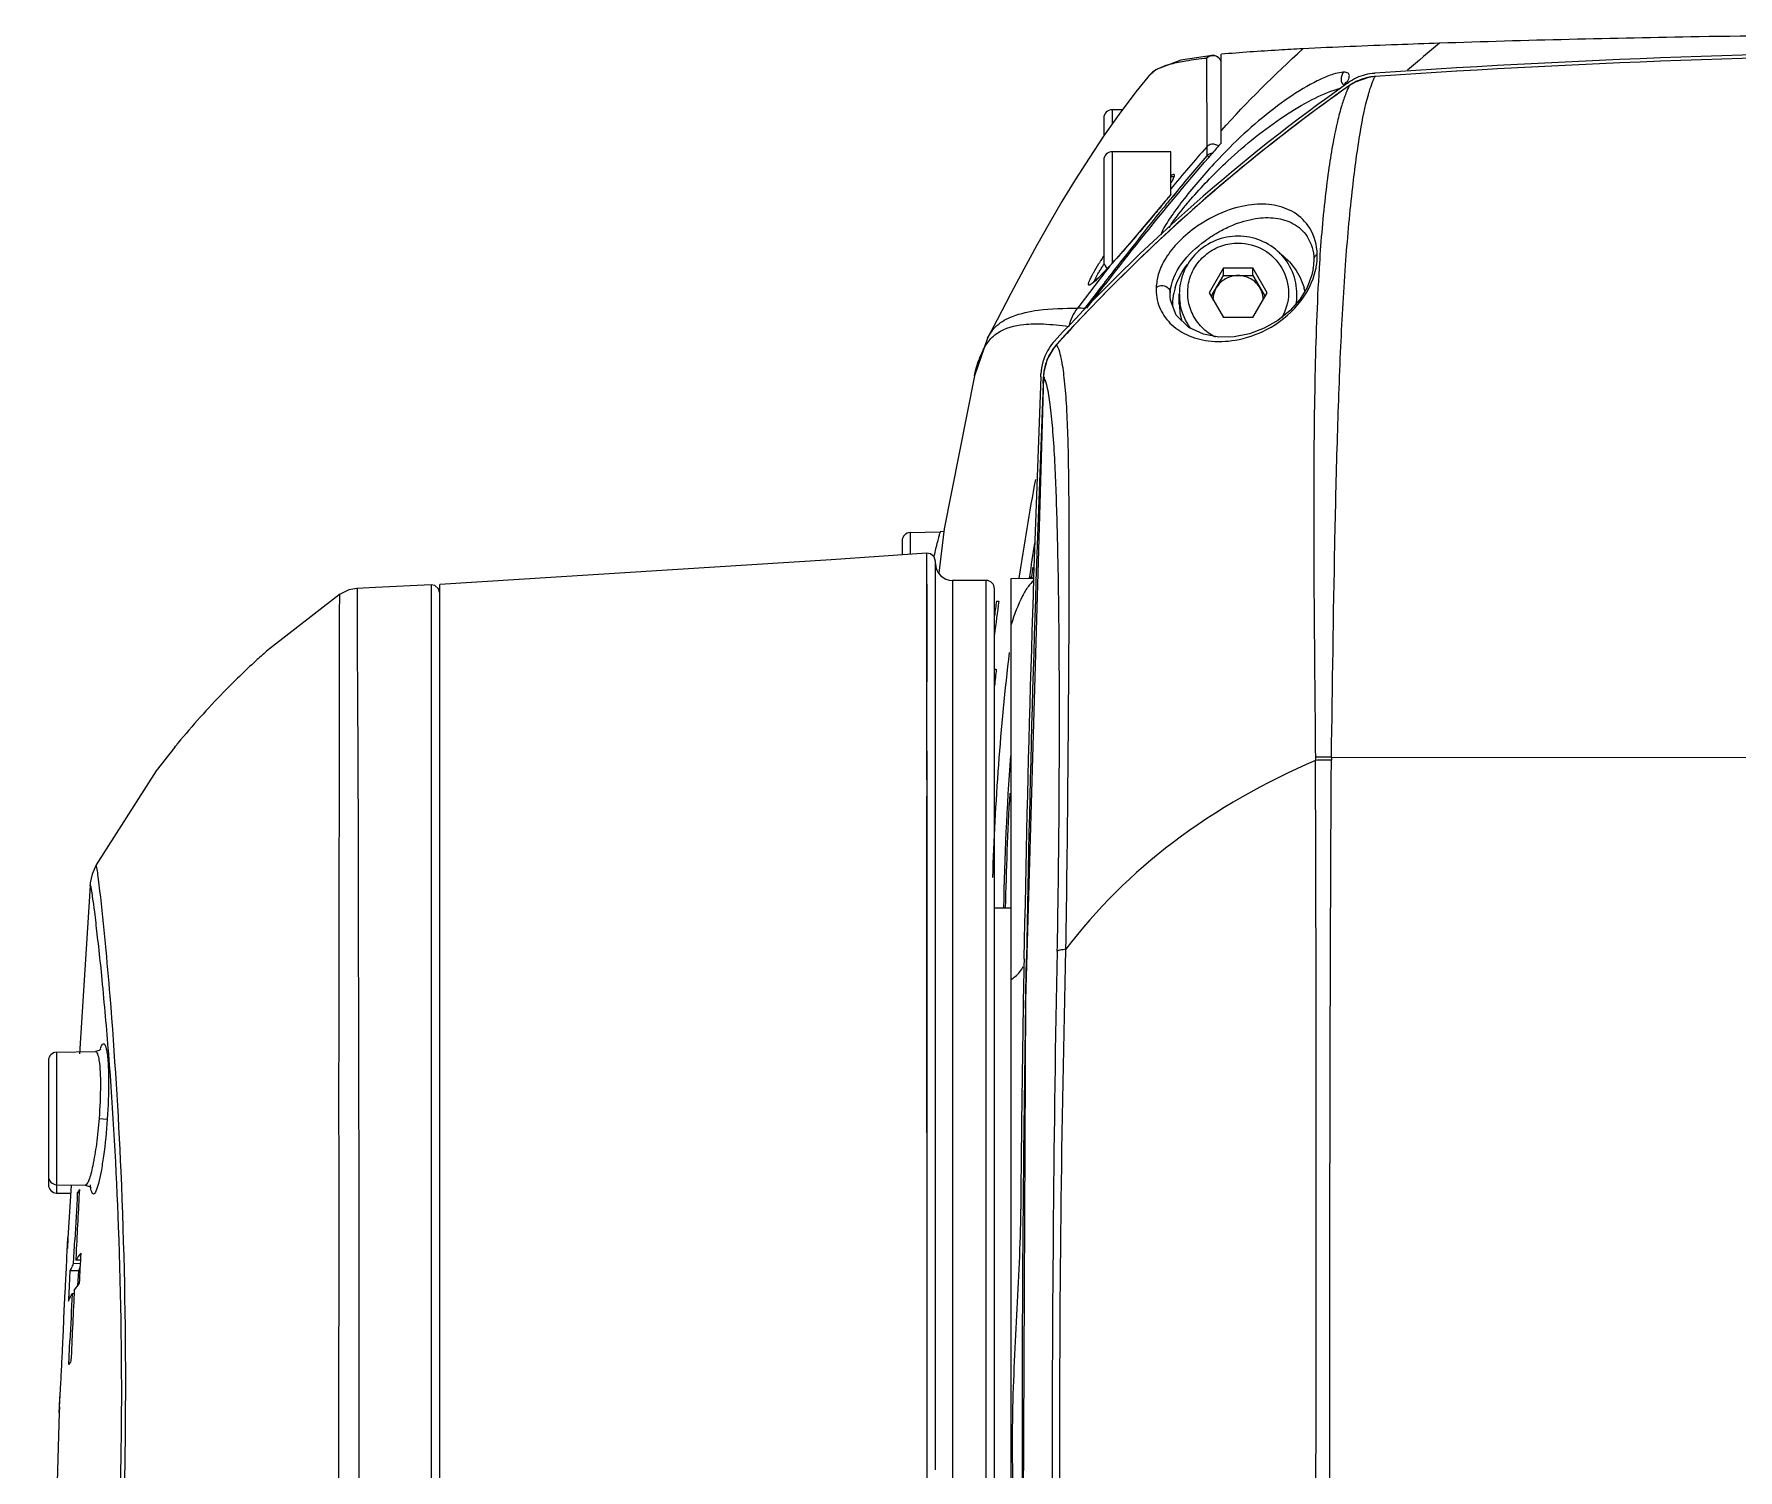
# Model space of a CAD drawing. Header units: millimetres. Extents: x 5828 to 6704, y 123 to 421.
# Drawn here: x 6357.29 to 6362.36, y 277.04 to 281.31 of the extents above; entities that cross this region are included whole.
import ezdxf

# ---------------------------------------------------------------- set-up
doc = ezdxf.new("R2010")
doc.units = ezdxf.units.MM
doc.layers.add('外形图', color=7, linetype='Continuous')

msp = doc.modelspace()

# ---------------------------------------------------------------- linework, layer by layer
at = {"layer": '外形图', "color": 7, "linetype": 'Continuous'}
for p, q in [((6360.7744, 281.2411), (6360.7751, 280.9783)), ((6360.8184, 280.9899), (6360.8184, 281.2537)), ((6361.1882, 281.1707), (6361.1849, 281.1641)), ((6361.1883, 281.1709), (6361.1882, 281.1707)), ((6361.1943, 281.1679), (6361.1968, 281.1697)), ((6361.1944, 281.1678), (6361.1968, 281.1697)), ((6361.2166, 281.1709), (6361.1998, 281.1606)), ((6361.2563, 281.1851), (6361.2166, 281.1709)), ((6361.2762, 281.1878), (6361.2563, 281.1851)), ((6361.2738, 281.197), (6361.2756, 281.1972)), ((6361.2738, 281.197), (6361.2756, 281.1971)), ((6361.2762, 281.1877), (6361.2762, 281.1878)), ((6361.2, 281.1606), (6361.1998, 281.1606)), ((6360.4684, 281.0638), (6360.4684, 281.0103)), ((6360.4934, 281.0888), (6360.4934, 281.0457)), ((6360.5245, 281.0888), (6360.4934, 281.0888)), ((6360.4934, 280.9638), (6360.4934, 280.6322)), ((6360.6684, 280.9638), (6360.4934, 280.9638)), ((6360.6684, 280.8369), (6360.6684, 280.9638)), ((6360.4684, 280.9388), (6360.4684, 280.6388)), ((6360.6772, 280.8888), (6360.6684, 280.8888)), ((6360.6505, 280.8156), (6360.6415, 280.8047)), ((6360.6811, 280.84), (6360.6745, 280.8319)), ((6360.6816, 280.8396), (6360.6749, 280.8315)), ((6360.6418, 280.8046), (6360.6415, 280.8047)), ((6360.648, 280.7993), (6360.6429, 280.7931)), ((6360.6481, 280.7992), (6360.6429, 280.7931)), ((6360.4832, 280.621), (6360.4669, 280.6036)), ((6360.4866, 280.6246), (6360.4832, 280.621)), ((6360.4853, 280.6229), (6360.4866, 280.6246)), ((6360.4866, 280.6243), (6360.4853, 280.6229)), ((6360.8251, 280.6184), (6360.7818, 280.5445)), ((6360.8251, 280.5958), (6360.8251, 280.6184)), ((6360.8251, 280.6184), (6360.9117, 280.6184)), ((6360.9117, 280.5958), (6360.9117, 280.6184)), ((6360.955, 280.5445), (6360.9117, 280.6184)), ((6361.0921, 280.6163), (6361.0921, 280.6161)), ((6361.0939, 280.6444), (6361.0939, 280.6356)), ((6360.4381, 280.5761), (6360.4371, 280.5754)), ((6360.7885, 280.5333), (6360.8251, 280.5958)), ((6360.8251, 280.5958), (6360.9117, 280.5958)), ((6360.9117, 280.5958), (6360.9484, 280.5333)), ((6360.6667, 280.5321), (6360.6666, 280.5445)), ((6360.6677, 280.5225), (6360.6667, 280.5321)), ((6360.6678, 280.5215), (6360.6677, 280.5225)), ((6360.6934, 280.5098), (6360.6934, 280.5402)), ((6360.7818, 280.5445), (6360.8251, 280.4707)), ((6360.9117, 280.4707), (6360.955, 280.5445)), ((6361.0434, 280.5147), (6361.0434, 280.5402)), ((6360.9117, 280.4707), (6360.8251, 280.4707)), ((6360.1231, 280.4095), (6360.0837, 280.2975)), ((6360.3275, 280.3896), (6360.3187, 280.379)), ((6360.3298, 280.3922), (6360.3274, 280.3896)), ((6360.3299, 280.3921), (6360.3274, 280.3896)), ((6360.328, 280.3898), (6360.3274, 280.3896)), ((6360.3274, 280.3896), (6360.3274, 280.3896)), ((6360.33, 280.392), (6360.328, 280.3898)), ((6360.3301, 280.3919), (6360.328, 280.3898)), ((6360.2815, 280.294), (6360.2818, 280.3037)), ((6360.2903, 280.3095), (6360.2889, 280.2937)), ((6360.0837, 280.2975), (6359.9942, 279.842)), ((6360.0837, 280.2975), (6360.0837, 280.2975)), ((6360.2889, 280.2937), (6360.236, 278.4414)), ((6360.2883, 280.2747), (6360.2891, 280.2942)), ((6360.2891, 280.2942), (6360.2889, 280.2937)), ((6359.8684, 279.8064), (6359.8684, 279.7647)), ((6359.893, 279.8314), (6359.9823, 279.833)), ((6359.893, 279.8314), (6359.893, 279.7664)), ((6359.9942, 279.842), (6359.9781, 279.7109)), ((6359.9417, 279.7702), (6359.9417, 279.7675)), ((6359.9417, 279.7702), (6359.9417, 279.7702)), ((6359.9536, 279.7681), (6359.9417, 279.7702)), ((6359.9417, 279.7696), (6359.9418, 278.5959)), ((6359.9684, 277.0437), (6359.9684, 279.745)), ((6360.1934, 279.6949), (6360.2599, 279.6961)), ((6360.1934, 273.4327), (6360.1934, 279.6949)), ((6360.2477, 279.7003), (6360.2471, 279.696)), ((6360.2483, 279.7002), (6360.2478, 279.6959)), ((6360.2528, 279.6969), (6360.2533, 279.6999)), ((6360.2571, 279.696), (6360.2575, 279.699)), ((6358.1946, 279.6474), (6357.9775, 279.4781)), ((6358.4672, 279.6755), (6358.4672, 274.7659)), ((6358.4787, 279.6734), (6358.4672, 279.6755)), ((6358.4935, 264.2656), (6358.4935, 279.6767)), ((6359.9418, 279.6781), (6359.9417, 279.0956)), ((6360.0184, 279.6888), (6360.0184, 273.4388)), ((6360.1184, 279.6888), (6360.0184, 279.6888)), ((6360.1184, 273.4388), (6360.1184, 279.6888)), ((6360.1434, 273.4638), (6360.1434, 279.6638)), ((6360.1493, 279.6277), (6360.1565, 279.6277)), ((6357.9789, 279.4795), (6357.9774, 279.4781)), ((6360.1434, 279.4253), (6360.1489, 279.4253)), ((6357.7045, 279.1933), (6357.7065, 279.1957)), ((6361.0983, 279.163), (6361.0985, 279.1536)), ((6361.0984, 279.163), (6361.0984, 279.1536)), ((6361.1461, 279.1635), (6361.146, 279.1545)), ((6361.1461, 279.1635), (6365.2973, 279.1608)), ((6359.9417, 279.0478), (6359.9418, 277.0448)), ((6357.4704, 278.8427), (6357.4704, 278.8427)), ((6357.4524, 278.7809), (6357.4209, 278.2815)), ((6357.4524, 278.7809), (6357.4524, 278.7809)), ((6360.1934, 278.7138), (6360.1434, 278.7138)), ((6360.2358, 278.4155), (6360.2383, 278.5637)), ((6360.2358, 278.4155), (6360.2387, 278.5637)), ((6360.236, 278.4414), (6360.2271, 276.6188)), ((6357.3531, 278.2858), (6357.4683, 278.2878)), ((6357.3531, 278.2858), (6357.3531, 277.8669)), ((6357.5057, 278.2971), (6357.5061, 278.2916)), ((6357.5061, 278.2916), (6357.507, 278.2804)), ((6357.3285, 278.2608), (6357.3285, 277.8919)), ((6357.4793, 278.0888), (6357.5036, 278.0871)), ((6357.3531, 277.8919), (6357.4381, 277.8904)), ((6357.3531, 277.8669), (6357.3947, 277.8662)), ((6357.3961, 277.8892), (6357.3863, 277.734)), ((6357.4206, 277.8672), (6357.4145, 277.8673)), ((6357.4382, 277.8904), (6357.4381, 277.8904)), ((6360.2214, 277.8193), (6360.2213, 277.8163)), ((6360.2284, 277.8162), (6360.2284, 277.8192)), ((6360.2286, 277.8162), (6360.2286, 277.8192)), ((6357.3864, 277.7341), (6357.3852, 277.7021)), ((6357.3854, 277.7127), (6357.3863, 277.7339)), ((6357.3864, 277.7341), (6357.3864, 277.7339)), ((6357.4036, 277.6572), (6357.4072, 277.7274)), ((6357.3838, 277.6761), (6357.3847, 277.6957)), ((6357.3847, 277.6957), (6357.3854, 277.7127)), ((6357.411, 277.6893), (6357.4099, 277.6672)), ((6357.4252, 277.6669), (6357.4099, 277.6672)), ((6357.4176, 277.6355), (6357.3925, 277.6359)), ((6357.4252, 277.6569), (6357.4036, 277.6572)), ((6357.4176, 277.6355), (6357.4154, 277.5911)), ((6357.3776, 277.5581), (6357.3791, 277.5847)), ((6357.3895, 277.5759), (6357.3881, 277.5459)), ((6357.3892, 277.5694), (6357.3881, 277.5459)), ((6357.4057, 277.5673), (6357.3992, 277.5672)), ((6357.4055, 277.5772), (6357.405, 277.5673)), ((6357.3893, 277.3571), (6357.3925, 277.4273)), ((6357.3605, 277.214), (6357.3625, 277.2479)), ((6357.3616, 277.2313), (6357.3605, 277.2142)), ((6357.3605, 277.2142), (6357.3605, 277.2135)), ((6357.3605, 277.2136), (6357.3605, 277.214))]:
    msp.add_line(p, q, dxfattribs=at)
for points in [[(6360.7908, 281.2503), (6360.6981, 281.2363), (6360.6227, 281.2076), (6360.5998, 281.1857)], [(6360.5994, 281.1861), (6360.564, 281.1415), (6360.5144, 281.0754), (6360.4682, 281.01)], [(6360.4682, 281.01), (6360.4248, 280.945), (6360.3836, 280.8802), (6360.3442, 280.8154), (6360.306, 280.75), (6360.2684, 280.6836), (6360.2307, 280.6147), (6360.1919, 280.542), (6360.1514, 280.4644), (6360.1229, 280.4093)], [(6360.6415, 280.8047), (6360.6052, 280.7609), (6360.5525, 280.699), (6360.5064, 280.6465), (6360.4866, 280.6246)], [(6360.4669, 280.6036), (6360.4539, 280.5903), (6360.444, 280.581), (6360.4381, 280.5761)], [(6361.0921, 280.6161), (6361.0882, 280.5977), (6361.074, 280.5601), (6361.0521, 280.5244), (6361.023, 280.4915), (6360.9866, 280.4621), (6360.9455, 280.4388), (6360.902, 280.4225), (6360.8569, 280.4136), (6360.8111, 280.4126), (6360.7656, 280.4209), (6360.722, 280.4408), (6360.6845, 280.4779), (6360.6677, 280.5225)], [(6360.3187, 280.379), (6360.3003, 280.3466), (6360.2903, 280.3095)], [(6359.9932, 279.8344), (6359.993, 279.8343), (6359.9823, 279.833)], [(6359.9417, 279.7698), (6359.658, 279.7502), (6358.4935, 279.6767)], [(6359.9684, 279.7452), (6359.9644, 279.7589), (6359.9536, 279.7681)], [(6358.2467, 279.6649), (6358.2221, 279.6607), (6358.1946, 279.6475)], [(6358.4672, 279.6755), (6358.3018, 279.6675), (6358.2467, 279.6649)], [(6358.4935, 279.6506), (6358.4895, 279.6642), (6358.4787, 279.6734)], [(6357.7045, 279.1933), (6357.6494, 279.1223), (6357.4704, 278.8427)], [(6357.4704, 278.8427), (6357.4588, 278.8152), (6357.4532, 278.7891), (6357.4524, 278.7809)], [(6359.9418, 278.5959), (6359.9418, 278.0253), (6359.9418, 277.4648), (6359.9418, 276.5638)], [(6357.4837, 278.2943), (6357.4842, 278.2954), (6357.4792, 278.2909), (6357.4683, 278.2878)], [(6357.4382, 277.8904), (6357.4509, 277.8861), (6357.4555, 277.8812)], [(6357.3605, 277.214), (6357.2859, 274.631), (6357.3145, 269.7995), (6357.5226, 265.6234)]]:
    msp.add_lwpolyline(points, dxfattribs=at)
for centre, radius, start, end in [((6363.207, 253.2499), 28.014, 89.97658, 93.95331), ((6364.0662, 278.1059), 4.1071, 129.2468, 130.9918), ((6360.7926, 281.2248), 0.0259, 17.9694, 26.3909), ((6363.2041, 252.9104), 28.343, 89.9708, 93.90041), ((6363.2045, 252.8991), 28.3542, 89.97159, 93.89957), ((6364.3083, 276.749), 5.4059, 125.1722, 137.5153), ((6360.6666, 281.1313), 0.0867, 127.4059, 140.8332), ((6361.1984, 281.1789), 0.0234, 228.4986, 233.5445), ((6361.2844, 281.0453), 0.1522, 114.7586, 125.1431), ((6361.2874, 281.036), 0.1523, 124.3701, 125.0361), ((6361.2876, 281.0357), 0.1526, 116.4833, 124.3688), ((6361.2867, 281.0375), 0.1506, 102.786, 116.4691), ((6361.2862, 281.039), 0.149, 95.0044, 102.7456), ((6361.286, 281.0407), 0.1473, 93.8258, 94.9935), ((6364.2241, 276.8592), 5.2582, 125.1105, 137.7852), ((6364.2294, 276.8525), 5.2666, 125.1143, 129.3765), ((6360.4934, 281.0638), 0.025, 90, 180), ((6360.4934, 280.9388), 0.025, 90, 180), ((6364.6617, 277.5597), 5.1764, 138.6657, 140.4832), ((6364.7177, 277.5289), 5.2137, 138.64, 138.8621), ((6364.5669, 277.6617), 5.0127, 138.3984, 138.6401), ((6360.7939, 280.9616), 0.0247, 48.7966, 55.9465), ((6365.63, 276.7858), 6.3974, 139.36573, 140.67555), ((6362.0206, 279.7944), 1.6683, 136.4851, 136.8884), ((6364.2185, 276.8661), 5.2492, 129.3783, 130.205), ((6364.2018, 276.8853), 5.2238, 130.2016, 137.8331), ((6365.8966, 276.4871), 6.801, 140.23949, 140.59211), ((6367.0459, 275.621), 8.2309, 140.72168, 141.0139), ((6365.891, 276.4953), 6.7917, 140.26013, 140.49765), ((6370.1726, 273.1106), 12.2407, 141.12536, 142.19688), ((6360.9128, 280.6549), 0.1911, 349.8761, 1.16), ((6377.0597, 267.7437), 20.972, 142.14485, 142.54279), ((6372.2396, 271.5604), 14.8423, 142.36775, 142.56839), ((6361.5387, 279.9789), 1.2655, 148.7246, 148.9766), ((6361.6301, 279.9234), 1.3725, 148.5106, 148.7251), ((6361.7918, 279.8242), 1.5622, 147.9563, 148.5037), ((6360.4934, 280.6388), 0.025, 180, 237.8179), ((6358.5968, 282.3527), 2.561, 317.5535, 318.1924), ((6360.9328, 280.6408), 0.1612, 351.2513, 358.1525), ((6360.9031, 280.6565), 0.2009, 347.9164, 349.9072), ((6374.1938, 270.0664), 17.3021, 142.57321, 142.9198), ((6360.8673, 280.5039), 0.1945, 163.3214, 168.4793), ((6360.8786, 280.504), 0.1941, 13.0659, 16.6761), ((6360.8645, 280.5039), 0.1918, 178.886, 179.9611), ((6360.8655, 280.5039), 0.1928, 177.3793, 178.8856), ((6360.8668, 280.5038), 0.1941, 174.7729, 177.3782), ((6360.8679, 280.5037), 0.1952, 171.9883, 174.7731), ((6360.8683, 280.5037), 0.1955, 168.4762, 171.9888), ((6360.8637, 280.5403), 0.1702, 180.0227, 190.1706), ((6360.8644, 280.51), 0.1709, 180.0584, 196.5351), ((6360.8661, 280.522), 0.0726, 169.8243, 179.3284), ((6360.8708, 280.522), 0.0726, 0.6716, 10.1757), ((6360.8732, 280.5403), 0.1703, 349.2691, 359.9765), ((6360.5108, 280.4076), 0.1509, 142.9972, 165.8917), ((6360.2545, 276.6717), 3.8294, 87.6464, 87.9638), ((6360.4409, 280.2884), 0.1518, 153.7735, 161.5811), ((6360.4349, 280.2966), 0.1534, 139.483, 150.8686), ((6360.4387, 280.2894), 0.1494, 148.21, 153.7566), ((6360.4376, 280.2902), 0.1481, 137.7117, 148.2217), ((6360.433, 280.2982), 0.151, 137.5231, 139.4626), ((6360.4474, 280.2868), 0.1586, 174.373, 177.3368), ((6360.4466, 280.2869), 0.1577, 167.7952, 174.3788), ((6360.4439, 280.2875), 0.1549, 164.51, 167.7877), ((6360.4423, 280.2879), 0.1533, 161.5745, 164.5063), ((6439.274, 277.1388), 79.0556, 177.712628, 178.967117), ((6437.9947, 277.1507), 77.7692, 177.697791, 178.958905), ((6367.9139, 278.5631), 7.7804, 169.43668, 171.62694), ((6359.8934, 279.8064), 0.025, 91, 180), ((6368.4971, 278.5521), 8.3289, 171.38186, 172.07627), ((6361.8152, 279.3431), 1.8985, 166.5943, 167.2821), ((6360.0184, 279.7388), 0.05, 180, 270), ((6368.4609, 278.5545), 8.2872, 171.85576, 172.05571), ((6360.1184, 279.6638), 0.025, 0, 90), ((6367.8636, 278.5637), 7.7873, 172.14735, 172.47321), ((6367.8697, 278.5637), 7.7862, 172.14594, 172.88854), ((6367.9132, 278.5634), 7.7795, 173.27482, 178.21844), ((6367.8839, 278.5637), 7.7829, 173.64426, 174.01532), ((6359.5526, 277.6934), 2.3802, 135.6853, 140.5794), ((6359.2686, 277.9295), 2.0109, 140.6381, 140.9678), ((6368.3954, 278.5647), 8.2264, 175.80057, 178.95756), ((6361.1358, 277.5719), 1.5916, 89.6284, 91.3478), ((6361.1478, 277.5717), 1.5828, 90.0659, 91.7872), ((6368.3945, 278.5643), 8.2201, 176.57117, 178.9534), ((6444.0684, 277.0198), 83.7535, 178.928021, 181.100354), ((6439.2714, 277.1388), 79.0529, 178.967139, 179.50683), ((6437.5069, 277.1644), 77.2812, 179.072348, 179.514495), ((6357.3535, 278.2608), 0.025, 91, 180), ((6357.3535, 277.9169), 0.025, 180, 269), ((6357.3535, 277.8919), 0.025, 180, 269), ((6417.7399, 274.6319), 60.412, 176.929994, 177.062851), ((6417.9797, 274.6382), 60.6455, 176.938312, 177.116192), ((6357.6195, 277.7461), 0.2381, 146.57, 149.4092), ((6436.4971, 277.1639), 76.2715, 179.509982, 180.379167), ((6347.225, 278.1524), 10.17, 357.07361, 357.31529), ((6346.4285, 278.1941), 10.9676, 356.94721, 357.06868), ((6357.5721, 277.5556), 0.1967, 153.6073, 155.8979), ((6357.5883, 277.5474), 0.2148, 149.2528, 153.5733), ((6357.597, 277.555), 0.1966, 153.5444, 155.8375), ((6357.6059, 277.5506), 0.2065, 151.9596, 153.5494), ((6421.0988, 274.4635), 63.7752, 177.21051, 177.336338), ((6421.6399, 274.4578), 64.3101, 177.228608, 177.407175), ((6348.9042, 277.8094), 8.4763, 357.3789, 357.71439), ((6345.5826, 277.9621), 11.8014, 357.07131, 357.37622), ((6342.9708, 278.0948), 14.4166, 356.82594, 357.07483), ((6357.5956, 277.2335), 0.2405, 146.2628, 149.0827), ((6346.7633, 277.8471), 10.6161, 356.6745, 356.86296), ((6343.3483, 278.0733), 14.0385, 356.6292, 356.82822)]:
    msp.add_arc(centre, radius, start, end, dxfattribs=at)
for points, knots in [([(6363.2188, 281.3137), (6362.8924, 281.3137), (6362.3087, 281.3089), (6361.7251, 281.2952), (6361.4678, 281.2865)], [0, 0, 0, 0, 0.559114, 1, 1, 1, 1]), ([(6361.0614, 281.2699), (6361.0374, 281.2686), (6360.9563, 281.2642), (6360.8753, 281.2589), (6360.8185, 281.2537)], [0, 0, 0, 0, 0.296869, 1, 1, 1, 1]), ([(6361.4678, 281.2865), (6361.426, 281.2851), (6361.2905, 281.2804), (6361.155, 281.2747), (6361.0614, 281.2699)], [0, 0, 0, 0, 0.30897, 1, 1, 1, 1]), ([(6360.7747, 281.2415), (6360.7541, 281.2393), (6360.7183, 281.2348), (6360.6638, 281.2243), (6360.6296, 281.2123), (6360.614, 281.2002)], [0, 0, 0, 0, 0.370902, 0.645528, 1, 1, 1, 1]), ([(6360.8078, 281.2456), (6360.8063, 281.2467), (6360.7991, 281.2506), (6360.79, 281.2507), (6360.7842, 281.2483)], [0, 0, 0, 0, 0.235343, 1, 1, 1, 1]), ([(6360.8158, 281.2363), (6360.8153, 281.2373), (6360.8133, 281.2409), (6360.8103, 281.2439), (6360.8078, 281.2456)], [0, 0, 0, 0, 0.269301, 1, 1, 1, 1]), ([(6361.1517, 281.1944), (6361.1389, 281.1905), (6361.1121, 281.1792), (6361.0556, 281.1495), (6360.9819, 281.0997), (6360.8945, 281.0272), (6360.8384, 280.9722), (6360.8108, 280.9431)], [0, 0, 0, 0, 0.094427, 0.203181, 0.448449, 0.717874, 1, 1, 1, 1]), ([(6361.1834, 281.2005), (6361.181, 281.2004), (6361.1703, 281.1993), (6361.1597, 281.1969), (6361.1517, 281.1944)], [0, 0, 0, 0, 0.22254, 1, 1, 1, 1]), ([(6361.1834, 281.2005), (6361.1774, 281.1955), (6361.1712, 281.1799), (6361.1781, 281.1657), (6361.1829, 281.1614)], [0, 0, 0, 0, 0.547995, 1, 1, 1, 1]), ([(6361.198, 281.195), (6361.1973, 281.1959), (6361.1931, 281.1994), (6361.1875, 281.1999), (6361.1834, 281.2005)], [0, 0, 0, 0, 0.212214, 1, 1, 1, 1]), ([(6361.1913, 281.1692), (6361.1944, 281.174), (6361.199, 281.1816), (6361.2, 281.1922), (6361.198, 281.195)], [0, 0, 0, 0, 0.618268, 1, 1, 1, 1]), ([(6361.2559, 281.1334), (6361.2569, 281.1367), (6361.2603, 281.1485), (6361.2641, 281.1601), (6361.2673, 281.1683)], [0, 0, 0, 0, 0.283662, 1, 1, 1, 1]), ([(6361.2673, 281.1683), (6361.2681, 281.1703), (6361.2707, 281.1768), (6361.2737, 281.1833), (6361.2762, 281.1877)], [0, 0, 0, 0, 0.290657, 1, 1, 1, 1]), ([(6360.8382, 280.9368), (6360.8903, 280.9854), (6360.9709, 281.0511), (6361.0829, 281.1179), (6361.1374, 281.1424), (6361.1634, 281.1499)], [0, 0, 0, 0, 0.545808, 0.792005, 1, 1, 1, 1]), ([(6361.2, 281.1607), (6361.1957, 281.1534), (6361.1872, 281.1341), (6361.1752, 281.0983), (6361.1624, 281.0496), (6361.1498, 280.9876), (6361.1377, 280.9126), (6361.1219, 280.7882), (6361.1138, 280.6885), (6361.1094, 280.6181)], [0, 0, 0, 0, 0.045916, 0.113858, 0.204886, 0.319277, 0.456967, 0.617484, 1, 1, 1, 1]), ([(6361.1461, 279.1635), (6361.1492, 279.3747), (6361.1533, 279.6869), (6361.1629, 280.094), (6361.1727, 280.3755), (6361.1868, 280.6284), (6361.2061, 280.8417), (6361.2279, 281.0059), (6361.2458, 281.0974), (6361.2559, 281.1334)], [0, 0, 0, 0, 0.320804, 0.47408, 0.618277, 0.748506, 0.858689, 0.943265, 1, 1, 1, 1]), ([(6360.8027, 280.9346), (6360.7695, 280.8991), (6360.7239, 280.8463), (6360.6728, 280.7774), (6360.6523, 280.7461), (6360.6449, 280.7318)], [0, 0, 0, 0, 0.565643, 0.811842, 1, 1, 1, 1]), ([(6360.6631, 280.7376), (6360.6713, 280.752), (6360.6943, 280.7832), (6360.7347, 280.8316), (6360.7837, 280.8844), (6360.8195, 280.9194), (6360.8382, 280.9368)], [0, 0, 0, 0, 0.187627, 0.43512, 0.711896, 1, 1, 1, 1]), ([(6360.7826, 280.9485), (6360.7811, 280.9494), (6360.7788, 280.9507), (6360.7762, 280.9521), (6360.7751, 280.952)], [0, 0, 0, 0, 0.610226, 1, 1, 1, 1]), ([(6360.6772, 280.8963), (6360.6759, 280.8963), (6360.6728, 280.8949), (6360.6701, 280.8932), (6360.6684, 280.892)], [0, 0, 0, 0, 0.374139, 1, 1, 1, 1]), ([(6360.6684, 280.8705), (6360.6693, 280.8719), (6360.6721, 280.8766), (6360.6748, 280.8814), (6360.6764, 280.885)], [0, 0, 0, 0, 0.283579, 1, 1, 1, 1]), ([(6360.6782, 280.8961), (6360.678, 280.8962), (6360.6777, 280.8963), (6360.6773, 280.8963), (6360.6772, 280.8963)], [0, 0, 0, 0, 0.474472, 1, 1, 1, 1]), ([(6360.6783, 280.8895), (6360.6786, 280.8903), (6360.6792, 280.8923), (6360.6794, 280.8955), (6360.6782, 280.8961)], [0, 0, 0, 0, 0.383971, 1, 1, 1, 1]), ([(6361.1039, 280.6587), (6361.1031, 280.6858), (6361.0899, 280.736), (6361.0379, 280.7863), (6360.9751, 280.8084), (6360.9046, 280.809), (6360.8225, 280.7875), (6360.7471, 280.746), (6360.6868, 280.6939), (6360.6503, 280.6465), (6360.6297, 280.6015), (6360.6257, 280.5731), (6360.6246, 280.5603)], [0, 0, 0, 0, 0.119907, 0.216255, 0.308472, 0.407532, 0.523982, 0.68047, 0.783719, 0.87445, 0.9432, 1, 1, 1, 1]), ([(6360.6418, 280.8046), (6360.6302, 280.7905), (6360.5855, 280.7368), (6360.5401, 280.6839), (6360.5057, 280.6455)], [0, 0, 0, 0, 0.262057, 1, 1, 1, 1]), ([(6360.6666, 280.5445), (6360.6695, 280.6065), (6360.733, 280.6767), (6360.8108, 280.7264), (6360.8606, 280.7506), (6360.9162, 280.7672), (6360.9784, 280.7697), (6361.0343, 280.7534), (6361.0813, 280.7114), (6361.0933, 280.6679), (6361.0939, 280.6444)], [0, 0, 0, 0, 0.314271, 0.401968, 0.474129, 0.592951, 0.693445, 0.785776, 0.880994, 1, 1, 1, 1]), ([(6360.6449, 280.7318), (6360.6441, 280.7302), (6360.6415, 280.7249), (6360.6392, 280.7195), (6360.6381, 280.7155)], [0, 0, 0, 0, 0.294513, 1, 1, 1, 1]), ([(6360.8684, 280.7129), (6360.8457, 280.7129), (6360.7998, 280.704), (6360.7417, 280.6657), (6360.7026, 280.6083), (6360.6934, 280.5627), (6360.6934, 280.5402)], [0, 0, 0, 0, 0.251332, 0.501838, 0.75127, 1, 1, 1, 1]), ([(6361.0434, 280.5402), (6361.0434, 280.5627), (6361.0343, 280.6083), (6360.9952, 280.6657), (6360.9371, 280.704), (6360.8912, 280.7129), (6360.8684, 280.7129)], [0, 0, 0, 0, 0.24873, 0.498162, 0.748669, 1, 1, 1, 1]), ([(6360.8007, 280.4127), (6360.7859, 280.4201), (6360.7586, 280.4399), (6360.7298, 280.4812), (6360.7164, 280.5296), (6360.7198, 280.5797), (6360.7398, 280.6258), (6360.7741, 280.6629), (6360.8187, 280.6868), (6360.8522, 280.6923), (6360.8688, 280.6923)], [0, 0, 0, 0, 0.125393, 0.250205, 0.374519, 0.498711, 0.62319, 0.748252, 0.873918, 1, 1, 1, 1]), ([(6360.8688, 280.6923), (6360.8948, 280.6923), (6360.9475, 280.6782), (6361.0049, 280.6211), (6361.0256, 280.5431), (6361.0106, 280.491), (6360.9974, 280.4691)], [0, 0, 0, 0, 0.252143, 0.502507, 0.751232, 1, 1, 1, 1]), ([(6360.9908, 280.6629), (6361.0082, 280.6503), (6361.0392, 280.6194), (6361.0584, 280.5802), (6361.0645, 280.5597)], [0, 0, 0, 0, 0.501155, 1, 1, 1, 1]), ([(6361.1038, 280.6587), (6361.1011, 280.6572), (6361.0963, 280.6532), (6361.094, 280.6472), (6361.0939, 280.6444)], [0, 0, 0, 0, 0.525752, 1, 1, 1, 1]), ([(6360.4345, 280.5966), (6360.4358, 280.5992), (6360.4422, 280.6108), (6360.4489, 280.6223), (6360.4542, 280.6312)], [0, 0, 0, 0, 0.218963, 1, 1, 1, 1]), ([(6360.4495, 280.597), (6360.4501, 280.5982), (6360.4529, 280.6031), (6360.4558, 280.608), (6360.4581, 280.6118)], [0, 0, 0, 0, 0.225297, 1, 1, 1, 1]), ([(6360.4853, 280.6229), (6360.4824, 280.6197), (6360.4718, 280.6083), (6360.461, 280.5969), (6360.453, 280.589)], [0, 0, 0, 0, 0.276847, 1, 1, 1, 1]), ([(6360.4581, 280.6118), (6360.4591, 280.6133), (6360.4631, 280.6198), (6360.4673, 280.6262), (6360.4705, 280.631)], [0, 0, 0, 0, 0.232655, 1, 1, 1, 1]), ([(6360.6246, 280.5603), (6360.6238, 280.5405), (6360.6301, 280.5008), (6360.6638, 280.4509), (6360.7156, 280.4158), (6360.7834, 280.3975), (6360.8666, 280.4003), (6360.9624, 280.433), (6361.0526, 280.5034), (6361.0914, 280.5764), (6361.0996, 280.6144)], [0, 0, 0, 0, 0.090272, 0.17638, 0.267021, 0.369287, 0.490766, 0.640559, 0.823011, 1, 1, 1, 1]), ([(6361.1094, 280.6181), (6361.1029, 280.5114), (6361.0955, 280.2848), (6361.0913, 279.7996), (6361.0961, 279.4214), (6361.0983, 279.163)], [0, 0, 0, 0, 0.220413, 0.467327, 1, 1, 1, 1]), ([(6360.453, 280.589), (6360.4471, 280.5831), (6360.439, 280.5751), (6360.4298, 280.5685), (6360.4253, 280.5662), (6360.4234, 280.5679), (6360.4233, 280.5698), (6360.4237, 280.5724), (6360.4253, 280.5775), (6360.4289, 280.5857), (6360.4324, 280.5926), (6360.4345, 280.5966)], [0, 0, 0, 0, 0.36541, 0.473068, 0.529108, 0.547272, 0.572282, 0.609536, 0.660498, 0.80415, 1, 1, 1, 1]), ([(6360.4422, 280.5794), (6360.4422, 280.5799), (6360.4425, 280.5823), (6360.4434, 280.5846), (6360.4442, 280.5865)], [0, 0, 0, 0, 0.182159, 1, 1, 1, 1]), ([(6360.4442, 280.5865), (6360.4445, 280.5872), (6360.4461, 280.5908), (6360.448, 280.5943), (6360.4495, 280.597)], [0, 0, 0, 0, 0.21324, 1, 1, 1, 1]), ([(6360.6246, 280.5603), (6360.6283, 280.5634), (6360.6376, 280.567), (6360.6516, 280.5652), (6360.663, 280.5577), (6360.6666, 280.5489), (6360.6666, 280.5445)], [0, 0, 0, 0, 0.268753, 0.518119, 0.756251, 1, 1, 1, 1]), ([(6360.8684, 280.5958), (6360.8555, 280.5958), (6360.8293, 280.589), (6360.81, 280.57), (6360.8035, 280.5589)], [0, 0, 0, 0, 0.501646, 1, 1, 1, 1]), ([(6360.9334, 280.5589), (6360.9269, 280.57), (6360.9076, 280.589), (6360.8814, 280.5958), (6360.8684, 280.5958)], [0, 0, 0, 0, 0.498354, 1, 1, 1, 1]), ([(6360.1231, 280.4095), (6360.1302, 280.4234), (6360.1499, 280.4518), (6360.2044, 280.4798), (6360.2859, 280.4975), (6360.3513, 280.4983), (6360.3903, 280.4984)], [0, 0, 0, 0, 0.15865, 0.339744, 0.604958, 1, 1, 1, 1]), ([(6360.1531, 280.4252), (6360.176, 280.4399), (6360.2232, 280.4521), (6360.2949, 280.4527), (6360.3395, 280.4477), (6360.3645, 280.4444)], [0, 0, 0, 0, 0.377673, 0.649616, 1, 1, 1, 1]), ([(6360.1064, 280.367), (6360.1083, 280.3713), (6360.1163, 280.3876), (6360.1269, 280.4028), (6360.1366, 280.4122)], [0, 0, 0, 0, 0.257552, 1, 1, 1, 1]), ([(6360.0837, 280.2975), (6360.0851, 280.3039), (6360.0911, 280.3275), (6360.099, 280.3507), (6360.1064, 280.367)], [0, 0, 0, 0, 0.267259, 1, 1, 1, 1]), ([(6360.3423, 280.3495), (6360.3405, 280.3579), (6360.337, 280.3717), (6360.3316, 280.3853), (6360.3281, 280.3898)], [0, 0, 0, 0, 0.601939, 1, 1, 1, 1]), ([(6360.3561, 278.5918), (6360.3588, 278.7596), (6360.3615, 279.0094), (6360.3643, 279.3394), (6360.3657, 279.5785), (6360.3661, 279.8074), (6360.3649, 280.0189), (6360.361, 280.1788), (6360.3524, 280.2859), (6360.3463, 280.3304), (6360.3423, 280.3495)], [0, 0, 0, 0, 0.286195, 0.426197, 0.562789, 0.694086, 0.816709, 0.923532, 0.966714, 1, 1, 1, 1]), ([(6360.2891, 280.2942), (6360.2918, 280.2903), (6360.2959, 280.2791), (6360.2988, 280.2677), (6360.3003, 280.2609)], [0, 0, 0, 0, 0.405014, 1, 1, 1, 1]), ([(6360.3003, 280.2609), (6360.3043, 280.2423), (6360.3106, 280.1991), (6360.32, 280.0959), (6360.327, 279.9432), (6360.3323, 279.742), (6360.3351, 279.5246), (6360.336, 279.2976), (6360.3354, 279.0641), (6360.3334, 278.8265), (6360.3309, 278.6669), (6360.3295, 278.5867)], [0, 0, 0, 0, 0.034049, 0.078033, 0.185461, 0.307663, 0.438414, 0.574569, 0.714226, 0.856315, 1, 1, 1, 1]), ([(6359.9823, 279.8329), (6359.9819, 279.8329), (6359.9815, 279.8313), (6359.9805, 279.8293), (6359.9792, 279.8249), (6359.9776, 279.8193), (6359.9757, 279.8122), (6359.9725, 279.8), (6359.9701, 279.7902), (6359.9684, 279.7832)], [0, 0, 0, 0, 0.01985, 0.071706, 0.155494, 0.269923, 0.413605, 0.584765, 1, 1, 1, 1]), ([(6358.1946, 279.6474), (6358.1943, 279.647), (6358.195, 279.6443), (6358.1942, 279.6395), (6358.1945, 279.6307), (6358.1941, 279.6187), (6358.1941, 279.6033), (6358.1938, 279.576), (6358.1937, 279.5334), (6358.1936, 279.4725), (6358.1936, 279.3986), (6358.1936, 279.3123), (6358.1935, 279.1732), (6358.1933, 278.9712), (6358.1927, 278.6976), (6358.1922, 278.386), (6358.1921, 278.0422), (6358.1925, 277.6723), (6358.1917, 277.1469), (6358.1923, 276.473), (6358.1935, 275.7934), (6358.1927, 275.2481), (6358.1938, 274.9753), (6358.1941, 274.8389)], [0, 0, 0, 0, 0.000363, 0.001441, 0.003232, 0.005733, 0.008942, 0.012855, 0.022788, 0.035487, 0.050873, 0.068862, 0.089372, 0.137631, 0.194885, 0.2601, 0.332033, 0.409381, 0.490861, 0.659819, 0.829799, 0.914882, 1, 1, 1, 1]), ([(6358.2467, 279.6649), (6358.2469, 279.665), (6358.2465, 279.6639), (6358.2469, 279.663), (6358.2467, 279.6606), (6358.2468, 279.656), (6358.2467, 279.6478), (6358.2468, 279.6355), (6358.2468, 279.6196), (6358.2469, 279.6002), (6358.2469, 279.5774), (6358.2471, 279.5401), (6358.2473, 279.4851), (6358.2478, 279.4092), (6358.2483, 279.3204), (6358.2489, 279.219), (6358.2495, 279.1055), (6358.2501, 278.9314), (6358.2505, 278.6877), (6358.2508, 278.3673), (6358.2519, 278.0139), (6358.2526, 277.6338), (6358.2516, 277.0956), (6358.2521, 276.4068), (6358.248, 275.5737), (6358.2483, 275.0172), (6358.2481, 274.7389)], [0, 0, 0, 0, 0.000089, 0.000359, 0.000809, 0.001439, 0.003237, 0.005751, 0.008975, 0.012906, 0.017541, 0.022874, 0.035604, 0.051034, 0.069098, 0.089713, 0.112787, 0.138223, 0.195721, 0.261184, 0.333354, 0.41098, 0.492627, 0.66114, 0.830484, 1, 1, 1, 1]), ([(6360.2601, 279.6883), (6360.2538, 279.6833), (6360.2413, 279.6688), (6360.2165, 279.6261), (6360.2025, 279.587), (6360.1934, 279.558)], [0, 0, 0, 0, 0.1637, 0.383108, 1, 1, 1, 1]), ([(6357.9774, 279.4781), (6357.9667, 279.4688), (6357.9229, 279.4294), (6357.8806, 279.3883), (6357.8495, 279.3563)], [0, 0, 0, 0, 0.241418, 1, 1, 1, 1]), ([(6361.0985, 279.1536), (6360.9489, 279.0892), (6360.6734, 278.934), (6360.4457, 278.7123), (6360.3561, 278.5918)], [0, 0, 0, 0, 0.52029, 1, 1, 1, 1]), ([(6361.096, 275.4078), (6361.0966, 275.7202), (6361.099, 276.345), (6361.101, 277.5936), (6361.1012, 278.5298), (6361.0985, 279.1536)], [0, 0, 0, 0, 0.250238, 0.500337, 1, 1, 1, 1]), ([(6361.1434, 275.4086), (6361.1422, 275.721), (6361.1414, 276.3457), (6361.141, 277.5943), (6361.1422, 278.5305), (6361.146, 279.1545)], [0, 0, 0, 0, 0.250205, 0.500283, 1, 1, 1, 1]), ([(6357.4819, 278.7661), (6357.4806, 278.7776), (6357.4784, 278.7959), (6357.4747, 278.8242), (6357.4731, 278.8318), (6357.4712, 278.8437), (6357.4705, 278.8426)], [0, 0, 0, 0, 0.44849, 0.765551, 0.949297, 1, 1, 1, 1]), ([(6357.4524, 278.7809), (6357.4529, 278.7881), (6357.4654, 278.7084), (6357.4672, 278.6852), (6357.4783, 278.5922), (6357.4906, 278.4726), (6357.4999, 278.3695), (6357.5057, 278.2971)], [0, 0, 0, 0, 0.044298, 0.23074, 0.375266, 0.552702, 1, 1, 1, 1]), ([(6357.5804, 267.4587), (6357.5768, 267.5848), (6357.5692, 267.8369), (6357.56, 268.2152), (6357.5525, 268.5936), (6357.5374, 269.3503), (6357.5241, 270.4851), (6357.5133, 271.9972), (6357.5103, 273.2561), (6357.5141, 274.2618), (6357.5194, 275.0148), (6357.5292, 275.7668), (6357.5403, 276.3927), (6357.5548, 276.8906), (6357.5613, 277.3618), (6357.5513, 277.8821), (6357.5196, 278.3838), (6357.4941, 278.6617), (6357.4819, 278.7661)], [0, 0, 0, 0, 0.033452, 0.066908, 0.100367, 0.133828, 0.267649, 0.401359, 0.534881, 0.601546, 0.668123, 0.734606, 0.801003, 0.834163, 0.866701, 0.925997, 0.972127, 1, 1, 1, 1]), ([(6360.3561, 278.5918), (6360.3503, 278.5912), (6360.3415, 278.59), (6360.3324, 278.5882), (6360.3296, 278.5867)], [0, 0, 0, 0, 0.639151, 1, 1, 1, 1]), ([(6360.3568, 275.4146), (6360.3514, 275.6795), (6360.3426, 276.2092), (6360.3341, 277.2683), (6360.3427, 278.0626), (6360.3561, 278.5918)], [0, 0, 0, 0, 0.250152, 0.500181, 1, 1, 1, 1]), ([(6360.1934, 278.5022), (6360.1975, 278.5049), (6360.2119, 278.5152), (6360.2239, 278.5294), (6360.2289, 278.5412)], [0, 0, 0, 0, 0.275179, 1, 1, 1, 1]), ([(6357.4683, 278.2878), (6357.4712, 278.2878), (6357.4767, 278.2769), (6357.4779, 278.2688), (6357.4789, 278.2623)], [0, 0, 0, 0, 0.306968, 1, 1, 1, 1]), ([(6357.4837, 278.2979), (6357.4849, 278.3012), (6357.4866, 278.3058), (6357.4911, 278.3115), (6357.4948, 278.3105), (6357.4978, 278.3066), (6357.499, 278.3026), (6357.4998, 278.2996)], [0, 0, 0, 0, 0.347198, 0.528557, 0.597153, 0.690308, 1, 1, 1, 1]), ([(6357.507, 278.2804), (6357.5205, 278.1095), (6357.5419, 277.7278), (6357.5488, 277.232), (6357.5375, 276.7933), (6357.5276, 276.4506), (6357.5201, 276.1067), (6357.5104, 275.6477), (6357.5016, 275.0733), (6357.4942, 274.3834), (6357.4894, 273.6927), (6357.4868, 272.7705), (6357.4885, 271.6167), (6357.4998, 270.2313), (6357.5229, 268.8452), (6357.5501, 267.9212), (6357.5667, 267.4592)], [0, 0, 0, 0, 0.047526, 0.105916, 0.137391, 0.169161, 0.200933, 0.232745, 0.296414, 0.360159, 0.423982, 0.48786, 0.615758, 0.743783, 0.871883, 1, 1, 1, 1]), ([(6357.4998, 278.2996), (6357.5002, 278.2984), (6357.5015, 278.293), (6357.5025, 278.2875), (6357.5031, 278.2831)], [0, 0, 0, 0, 0.212699, 1, 1, 1, 1]), ([(6357.5031, 278.2831), (6357.507, 278.256), (6357.5085, 278.1903), (6357.5062, 278.125), (6357.5036, 278.0871)], [0, 0, 0, 0, 0.419756, 1, 1, 1, 1]), ([(6357.4789, 278.2623), (6357.4827, 278.2383), (6357.4842, 278.1801), (6357.4819, 278.1223), (6357.4793, 278.0888)], [0, 0, 0, 0, 0.420877, 1, 1, 1, 1]), ([(6357.4793, 278.0888), (6357.4773, 278.0634), (6357.4725, 278.0164), (6357.4636, 277.9612), (6357.4555, 277.9258), (6357.4497, 277.9073), (6357.4451, 277.8961), (6357.4403, 277.8904), (6357.4382, 277.8904)], [0, 0, 0, 0, 0.373319, 0.690916, 0.814218, 0.907841, 0.969144, 1, 1, 1, 1]), ([(6357.5036, 278.0871), (6357.5011, 278.0501), (6357.496, 277.9979), (6357.486, 277.9338), (6357.4789, 277.8992), (6357.4724, 277.8772), (6357.4673, 277.8671), (6357.4634, 277.8631), (6357.4589, 277.8655), (6357.457, 277.8714), (6357.4547, 277.88), (6357.4537, 277.8871), (6357.4533, 277.8912)], [0, 0, 0, 0, 0.428619, 0.607627, 0.747642, 0.840071, 0.867231, 0.882942, 0.895572, 0.917605, 0.952326, 1, 1, 1, 1]), ([(6360.2213, 277.8163), (6360.2203, 277.7119), (6360.2087, 277.5035), (6360.1931, 277.1908), (6360.1996, 276.8775), (6360.2129, 276.6692), (6360.2174, 276.565)], [0, 0, 0, 0, 0.250002, 0.500002, 0.749984, 1, 1, 1, 1]), ([(6357.3749, 277.5017), (6357.3749, 277.5033), (6357.3749, 277.5059), (6357.3752, 277.5093), (6357.3749, 277.5111), (6357.3752, 277.5122), (6357.375, 277.5123)], [0, 0, 0, 0, 0.441003, 0.751387, 0.936038, 1, 1, 1, 1]), ([(6357.375, 277.5123), (6357.3752, 277.5157), (6357.3761, 277.531), (6357.3769, 277.5462), (6357.3776, 277.5581)], [0, 0, 0, 0, 0.219814, 1, 1, 1, 1]), ([(6357.3738, 277.4714), (6357.3739, 277.4745), (6357.3743, 277.4845), (6357.3747, 277.4946), (6357.3749, 277.5017)], [0, 0, 0, 0, 0.302558, 1, 1, 1, 1])]:
    msp.add_open_spline(points, degree=3, knots=knots, dxfattribs=at)
for points in [[(6360.8185, 281.0271), (6360.8954, 281.1118), (6360.9763, 281.1932), (6361.0614, 281.2699)], [(6360.7743, 281.2413), (6360.7782, 281.2461), (6360.7846, 281.2496), (6360.7908, 281.2503)], [(6360.7842, 281.2483), (6360.7804, 281.2468), (6360.7769, 281.2444), (6360.7743, 281.2413)], [(6360.7924, 281.2504), (6360.7986, 281.2506), (6360.8054, 281.2483), (6360.81, 281.2441)], [(6360.81, 281.2441), (6360.8124, 281.242), (6360.8144, 281.2393), (6360.8158, 281.2365)], [(6361.1853, 281.1607), (6361.1874, 281.1635), (6361.1894, 281.1663), (6361.1913, 281.1692)], [(6361.2738, 281.197), (6361.2556, 281.1958), (6361.2373, 281.1911), (6361.2207, 281.1834)], [(6361.1634, 281.1499), (6361.1671, 281.151), (6361.1708, 281.152), (6361.1745, 281.1528)], [(6360.616, 280.7496), (6360.6731, 280.8203), (6360.7313, 280.8904), (6360.7911, 280.9589)], [(6360.7848, 280.9849), (6360.7811, 280.9836), (6360.7776, 280.9813), (6360.7749, 280.9784)], [(6360.7749, 280.9784), (6360.7751, 280.9696), (6360.775, 280.9608), (6360.7751, 280.952)], [(6360.7751, 280.952), (6360.7795, 280.9567), (6360.7863, 280.9597), (6360.7928, 280.9598)], [(6360.8077, 280.9821), (6360.8013, 280.9864), (6360.7921, 280.9875), (6360.7848, 280.9849)], [(6360.6764, 280.885), (6360.6771, 280.8865), (6360.6778, 280.8879), (6360.6783, 280.8895)], [(6360.4182, 280.4984), (6360.4833, 280.5828), (6360.549, 280.6667), (6360.616, 280.7496)], [(6360.6809, 280.5597), (6360.6884, 280.5848), (6360.7014, 280.6087), (6360.7181, 280.6288)], [(6360.8035, 280.5589), (6360.7992, 280.5515), (6360.7961, 280.5432), (6360.7946, 280.5348)], [(6360.9423, 280.5348), (6360.9408, 280.5432), (6360.9377, 280.5515), (6360.9334, 280.5589)], [(6360.7274, 280.4381), (6360.7118, 280.4591), (6360.7007, 280.4844), (6360.6961, 280.5102)], [(6360.1366, 280.4122), (6360.1417, 280.4171), (6360.1472, 280.4214), (6360.1531, 280.4252)], [(6360.3009, 280.3713), (6360.2895, 280.3508), (6360.2828, 280.3271), (6360.2818, 280.3037)], [(6357.4256, 277.6886), (6357.4201, 277.6817), (6357.4148, 277.6746), (6357.4099, 277.6672)], [(6357.4212, 277.5985), (6357.4227, 277.6285), (6357.4242, 277.6586), (6357.4256, 277.6886)], [(6357.3925, 277.6359), (6357.3915, 277.6159), (6357.3905, 277.5959), (6357.3895, 277.5759)], [(6357.3791, 277.5847), (6357.3796, 277.5931), (6357.38, 277.6016), (6357.3805, 277.61)], [(6357.3881, 277.5459), (6357.3913, 277.5532), (6357.3951, 277.5603), (6357.3992, 277.5672)], [(6357.4055, 277.5772), (6357.4104, 277.5846), (6357.4157, 277.5917), (6357.4212, 277.5985)]]:
    msp.add_open_spline(points, degree=3, dxfattribs=at)

doc.saveas('drawing.dxf')
